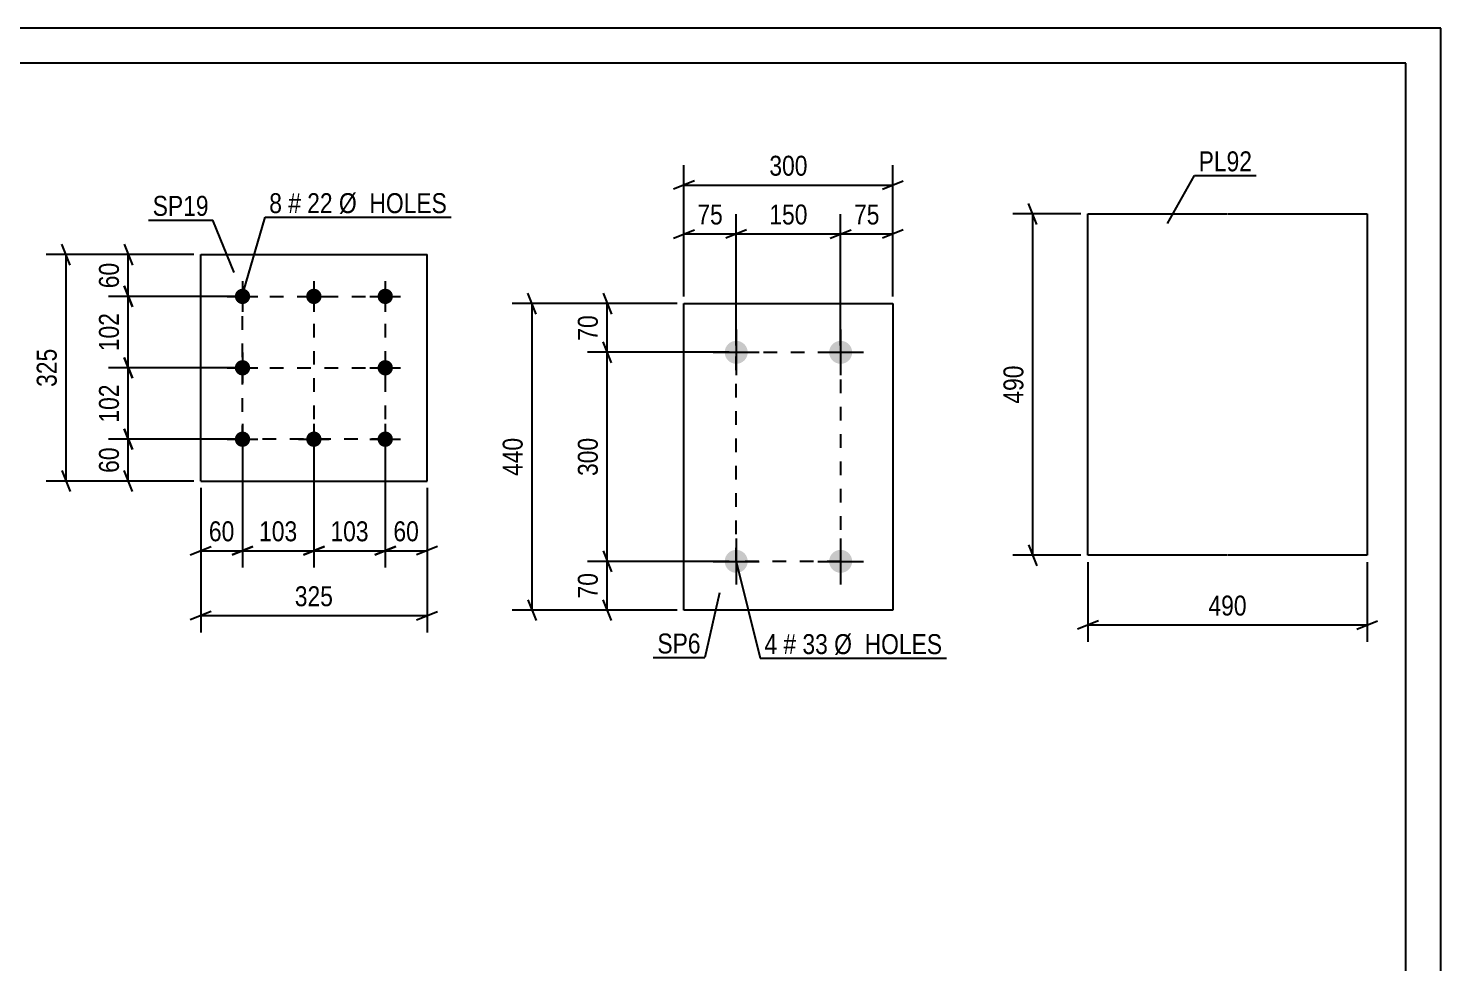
# Model space of a CAD drawing. Header units: millimetres. Extents: x 0 to 420, y 0 to 297.
# Drawn here: x 217.1 to 420, y 162.9 to 297 of the extents above; entities that cross this region are included whole.
import ezdxf

# ---------------------------------------------------------------- set-up
doc = ezdxf.new("R2010")
doc.units = ezdxf.units.MM
doc.linetypes.add('DXK_LINE_DOT2', pattern=[3.9198, 1.9599, -1.9599])
doc.styles.add('Arial Narrow', font='ARIALN.TTF', dxfattribs={"height": 0.2})

# ---------------------------------------------------------------- blocks, each defined once
blk = doc.blocks.new('Unknown-284858884-1134')
at = {"color": 5, "linetype": 'Continuous'}
for p, q in [((420, 297), (0, 297)), ((420, 0), (420, 297)), ((415, 292), (5, 292)), ((415, 5), (415, 292))]:
    blk.add_line(p, q, dxfattribs=at)
blk = doc.blocks.new('Bolt-284858884-6927 - 6925')
at = {"linetype": 'Continuous'}
for points in [[(318.82, 252.14, -1), (318.82, 248.84, -1)], [(333.82, 252.14, -1), (333.82, 248.84, -1)], [(318.82, 222.14, -1), (318.82, 218.84, -1)], [(333.82, 222.14, -1), (333.82, 218.84, -1)]]:
    blk.add_hatch(color=1, dxfattribs=at).paths.add_polyline_path(points)
at = {"color": 1, "linetype": 'Continuous'}
for p, q in [((318.82, 253.79), (318.82, 247.19)), ((333.82, 253.79), (333.82, 247.19)), ((315.52, 250.49), (322.12, 250.49)), ((330.52, 250.49), (337.12, 250.49)), ((318.82, 223.79), (318.82, 217.19)), ((333.82, 223.79), (333.82, 217.19)), ((315.52, 220.49), (322.12, 220.49)), ((330.52, 220.49), (337.12, 220.49))]:
    blk.add_line(p, q, dxfattribs=at)
blk = doc.blocks.new('Part-284858884-6926 - 6925')
at = {"color": 2, "linetype": 'Continuous'}
for p, q in [((311.32, 213.49), (311.32, 257.49)), ((311.32, 257.49), (341.32, 257.49)), ((341.32, 257.49), (341.32, 213.49)), ((341.32, 213.49), (311.32, 213.49))]:
    blk.add_line(p, q, dxfattribs=at)
blk = doc.blocks.new('Part-284858884-6906 - 6905')
at = {"color": 2, "linetype": 'Continuous'}
for p, q in [((241.92, 232.02), (241.92, 264.52)), ((241.92, 264.52), (274.42, 264.52)), ((274.42, 232.02), (274.42, 264.52)), ((241.92, 232.02), (274.42, 232.02))]:
    blk.add_line(p, q, dxfattribs=at)
blk = doc.blocks.new('Bolt-284858884-6907 - 6905')
at = {"linetype": 'Continuous'}
for points in [[(247.92, 259.62, -1), (247.92, 257.42, -1)], [(258.17, 259.62, -1), (258.17, 257.42, -1)], [(268.42, 259.62, -1), (268.42, 257.42, -1)], [(247.92, 249.37, -1), (247.92, 247.17, -1)], [(268.42, 249.37, -1), (268.42, 247.17, -1)], [(247.92, 239.12, -1), (247.92, 236.92, -1)], [(258.17, 239.12, -1), (258.17, 236.92, -1)], [(268.42, 239.12, -1), (268.42, 236.92, -1)]]:
    blk.add_hatch(color=1, dxfattribs=at).paths.add_polyline_path(points)
at = {"color": 1, "linetype": 'Continuous'}
for p, q in [((247.92, 260.72), (247.92, 256.32)), ((258.17, 260.72), (258.17, 256.32)), ((268.42, 260.72), (268.42, 256.32)), ((245.72, 258.52), (250.12, 258.52)), ((255.97, 258.52), (260.37, 258.52)), ((266.22, 258.52), (270.62, 258.52)), ((247.92, 250.47), (247.92, 246.07)), ((268.42, 250.47), (268.42, 246.07)), ((245.72, 248.27), (250.12, 248.27)), ((266.22, 248.27), (270.62, 248.27)), ((247.92, 240.22), (247.92, 235.82)), ((258.17, 240.22), (258.17, 235.82)), ((268.42, 240.22), (268.42, 235.82)), ((245.72, 238.02), (250.12, 238.02)), ((255.97, 238.02), (260.37, 238.02)), ((266.22, 238.02), (270.62, 238.02))]:
    blk.add_line(p, q, dxfattribs=at)
blk = doc.blocks.new('Part-284858884-6982 - 6981')
at = {"color": 2, "linetype": 'Continuous'}
for p, q in [((369.33, 221.36), (369.33, 270.36)), ((369.33, 270.36), (389.33, 270.36)), ((389.43, 270.36), (409.43, 270.36)), ((409.43, 270.36), (409.43, 221.36)), ((389.33, 221.36), (369.33, 221.36)), ((409.43, 221.36), (389.43, 221.36))]:
    blk.add_line(p, q, dxfattribs=at)
blk = doc.blocks.new('Rectangle-284858884-8733 - 6925')
at = {"color": 1, "linetype": 'DXK_LINE_DOT2'}
blk.add_lwpolyline([(318.82, 250.49), (333.82, 250.49), (333.82, 220.49), (318.82, 220.49), (318.82, 250.49)], close=True, dxfattribs=at)
blk = doc.blocks.new('Rectangle-284858884-8723 - 6905')
at = {"color": 1, "linetype": 'DXK_LINE_DOT2'}
blk.add_lwpolyline([(247.92, 258.52), (268.42, 258.52), (268.42, 238.02), (247.92, 238.02), (247.92, 258.52)], close=True, dxfattribs=at)
blk = doc.blocks.new('Line-284858884-8764 - 6905')
at = {"color": 1, "linetype": 'DXK_LINE_DOT2'}
blk.add_line((247.92, 248.27), (268.42, 248.27), dxfattribs=at)
blk = doc.blocks.new('Line-284858884-8771 - 6905')
at = {"color": 1, "linetype": 'DXK_LINE_DOT2'}
blk.add_line((258.17, 258.52), (258.17, 238.02), dxfattribs=at)
blk = doc.blocks.new('StraightDimension-284858884-7189 - 6925')
at = {"color": 7, "linetype": 'Continuous'}
for p, q in [((299.69, 221.99), (300.89, 218.99)), ((317.82, 220.49), (297.44, 220.49)), ((300.29, 213.49), (300.29, 220.49)), ((310.32, 213.49), (297.44, 213.49)), ((300.89, 211.99), (299.69, 214.99))]:
    blk.add_line(p, q, dxfattribs=at)
at = {"color": 0}
blk.add_wipeout([(299.54, 219.41), (295.34, 219.41), (295.34, 214.56), (299.54, 214.56)], dxfattribs=at)
at = {"color": 3, "style": 'Arial Narrow'}
blk.add_text('70', height=2.863, rotation=90.0002, dxfattribs=at).set_placement((298.94, 215.16))
blk = doc.blocks.new('StraightDimension-284858884-7187 - 6925')
at = {"color": 7, "linetype": 'Continuous'}
for p, q in [((299.69, 258.99), (300.89, 255.99)), ((310.32, 257.49), (297.44, 257.49)), ((300.29, 250.49), (300.29, 257.49)), ((300.89, 248.99), (299.69, 251.99)), ((317.82, 250.49), (297.44, 250.49))]:
    blk.add_line(p, q, dxfattribs=at)
at = {"color": 0}
blk.add_wipeout([(299.54, 256.41), (295.34, 256.41), (295.34, 251.56), (299.54, 251.56)], dxfattribs=at)
at = {"color": 3, "style": 'Arial Narrow'}
blk.add_text('70', height=2.863, rotation=90.0002, dxfattribs=at).set_placement((298.94, 252.16))
blk = doc.blocks.new('StraightDimension-284858884-7188 - 6925')
at = {"color": 7, "linetype": 'Continuous'}
for p, q in [((300.89, 248.99), (299.69, 251.99)), ((317.82, 250.49), (297.44, 250.49)), ((300.29, 220.49), (300.29, 250.49)), ((299.69, 221.99), (300.89, 218.99)), ((317.82, 220.49), (297.44, 220.49))]:
    blk.add_line(p, q, dxfattribs=at)
at = {"color": 0}
blk.add_wipeout([(299.54, 238.83), (295.34, 238.83), (295.34, 232.14), (299.54, 232.14)], dxfattribs=at)
at = {"color": 3, "style": 'Arial Narrow'}
blk.add_text('300', height=2.863, rotation=90.0002, dxfattribs=at).set_placement((298.94, 232.74))
blk = doc.blocks.new('StraightDimension-284858884-7199 - 6925')
at = {"color": 7, "linetype": 'Continuous'}
for p, q in [((290.1, 255.99), (288.9, 258.99)), ((310.32, 257.49), (286.65, 257.49)), ((289.5, 213.49), (289.5, 257.49)), ((310.32, 213.49), (286.65, 213.49)), ((288.9, 214.99), (290.1, 211.99))]:
    blk.add_line(p, q, dxfattribs=at)
at = {"color": 0}
blk.add_wipeout([(288.75, 238.83), (284.55, 238.83), (284.55, 232.14), (288.75, 232.14)], dxfattribs=at)
at = {"color": 3, "style": 'Arial Narrow'}
blk.add_text('440', height=2.863, rotation=90.0002, dxfattribs=at).set_placement((288.15, 232.74))
blk = doc.blocks.new('StraightDimension-284858884-7203 - 6925')
at = {"color": 7, "linetype": 'Continuous'}
for p, q in [((333.82, 251.49), (333.82, 270.34)), ((341.32, 258.49), (341.32, 270.34)), ((332.32, 266.89), (335.32, 268.09)), ((342.82, 268.09), (339.82, 266.89)), ((333.82, 267.49), (341.32, 267.49))]:
    blk.add_line(p, q, dxfattribs=at)
at = {"color": 0}
blk.add_wipeout([(340, 268.24), (340, 272.44), (335.14, 272.44), (335.14, 268.24)], dxfattribs=at)
at = {"color": 3, "style": 'Arial Narrow'}
blk.add_text('75', height=2.863, dxfattribs=at).set_placement((335.74, 268.84))
blk = doc.blocks.new('StraightDimension-284858884-7204 - 6925')
at = {"color": 7, "linetype": 'Continuous'}
for p, q in [((318.82, 251.49), (318.82, 270.34)), ((333.82, 251.49), (333.82, 270.34)), ((320.32, 268.09), (317.32, 266.89)), ((332.32, 266.89), (335.32, 268.09)), ((318.82, 267.49), (333.82, 267.49))]:
    blk.add_line(p, q, dxfattribs=at)
at = {"color": 0}
blk.add_wipeout([(329.66, 268.24), (329.66, 272.44), (322.98, 272.44), (322.98, 268.24)], dxfattribs=at)
at = {"color": 3, "style": 'Arial Narrow'}
blk.add_text('150', height=2.863, dxfattribs=at).set_placement((323.58, 268.84))
blk = doc.blocks.new('StraightDimension-284858884-7205 - 6925')
at = {"color": 7, "linetype": 'Continuous'}
for p, q in [((311.32, 258.49), (311.32, 270.34)), ((318.82, 251.49), (318.82, 270.34)), ((309.82, 266.89), (312.82, 268.09)), ((320.32, 268.09), (317.32, 266.89)), ((311.32, 267.49), (318.82, 267.49))]:
    blk.add_line(p, q, dxfattribs=at)
at = {"color": 0}
blk.add_wipeout([(317.5, 268.24), (317.5, 272.44), (312.64, 272.44), (312.64, 268.24)], dxfattribs=at)
at = {"color": 3, "style": 'Arial Narrow'}
blk.add_text('75', height=2.863, dxfattribs=at).set_placement((313.24, 268.84))
blk = doc.blocks.new('StraightDimension-284858884-7215 - 6925')
at = {"color": 7, "linetype": 'Continuous'}
for p, q in [((311.32, 258.49), (311.32, 277.34)), ((341.32, 258.49), (341.32, 277.34)), ((312.82, 275.09), (309.82, 273.89)), ((311.32, 274.49), (341.32, 274.49)), ((339.82, 273.89), (342.82, 275.09))]:
    blk.add_line(p, q, dxfattribs=at)
at = {"color": 0}
blk.add_wipeout([(329.66, 275.24), (329.66, 279.44), (322.98, 279.44), (322.98, 275.24)], dxfattribs=at)
at = {"color": 3, "style": 'Arial Narrow'}
blk.add_text('300', height=2.863, dxfattribs=at).set_placement((323.58, 275.84))
blk = doc.blocks.new('StraightDimension-284858884-7164 - 6905')
at = {"color": 7, "linetype": 'Continuous'}
for p, q in [((258.17, 237.02), (258.17, 219.62)), ((268.42, 237.02), (268.42, 219.62)), ((256.67, 221.42), (259.67, 222.62)), ((258.17, 222.02), (268.42, 222.02)), ((269.92, 222.62), (266.92, 221.42))]:
    blk.add_line(p, q, dxfattribs=at)
at = {"color": 0}
blk.add_wipeout([(266.64, 222.77), (266.64, 226.97), (259.95, 226.97), (259.95, 222.77)], dxfattribs=at)
at = {"color": 3, "style": 'Arial Narrow'}
blk.add_text('103', height=2.863, dxfattribs=at).set_placement((260.55, 223.37))
blk = doc.blocks.new('StraightDimension-284858884-7143 - 6905')
at = {"color": 7, "linetype": 'Continuous'}
for p, q in [((230.92, 266.02), (232.12, 263.02)), ((240.92, 264.52), (228.67, 264.52)), ((231.52, 258.52), (231.52, 264.52)), ((232.12, 257.02), (230.92, 260.02)), ((246.92, 258.52), (228.67, 258.52))]:
    blk.add_line(p, q, dxfattribs=at)
at = {"color": 0}
blk.add_wipeout([(230.77, 263.95), (226.57, 263.95), (226.57, 259.09), (230.77, 259.09)], dxfattribs=at)
at = {"color": 3, "style": 'Arial Narrow'}
blk.add_text('60', height=2.863, rotation=90.0002, dxfattribs=at).set_placement((230.17, 259.69))
blk = doc.blocks.new('StraightDimension-284858884-7144 - 6905')
at = {"color": 7, "linetype": 'Continuous'}
for p, q in [((230.92, 260.02), (232.12, 257.02)), ((246.92, 258.52), (228.67, 258.52)), ((231.52, 248.27), (231.52, 258.52)), ((232.12, 246.77), (230.92, 249.77)), ((246.92, 248.27), (228.67, 248.27))]:
    blk.add_line(p, q, dxfattribs=at)
at = {"color": 0}
blk.add_wipeout([(230.77, 256.74), (226.57, 256.74), (226.57, 250.05), (230.77, 250.05)], dxfattribs=at)
at = {"color": 3, "style": 'Arial Narrow'}
blk.add_text('102', height=2.863, rotation=90.0002, dxfattribs=at).set_placement((230.17, 250.65))
blk = doc.blocks.new('StraightDimension-284858884-7145 - 6905')
at = {"color": 7, "linetype": 'Continuous'}
for p, q in [((230.92, 249.77), (232.12, 246.77)), ((246.92, 248.27), (228.67, 248.27)), ((231.52, 238.02), (231.52, 248.27)), ((232.12, 236.52), (230.92, 239.52)), ((246.92, 238.02), (228.67, 238.02))]:
    blk.add_line(p, q, dxfattribs=at)
at = {"color": 0}
blk.add_wipeout([(230.77, 246.49), (226.57, 246.49), (226.57, 239.8), (230.77, 239.8)], dxfattribs=at)
at = {"color": 3, "style": 'Arial Narrow'}
blk.add_text('102', height=2.863, rotation=90.0002, dxfattribs=at).set_placement((230.17, 240.4))
blk = doc.blocks.new('StraightDimension-284858884-7146 - 6905')
at = {"color": 7, "linetype": 'Continuous'}
for p, q in [((230.92, 239.52), (232.12, 236.52)), ((246.92, 238.02), (228.67, 238.02)), ((231.52, 232.02), (231.52, 238.02)), ((232.12, 230.52), (230.92, 233.52)), ((240.92, 232.02), (228.67, 232.02))]:
    blk.add_line(p, q, dxfattribs=at)
at = {"color": 0}
blk.add_wipeout([(230.77, 237.45), (226.57, 237.45), (226.57, 232.59), (230.77, 232.59)], dxfattribs=at)
at = {"color": 3, "style": 'Arial Narrow'}
blk.add_text('60', height=2.863, rotation=90.0002, dxfattribs=at).set_placement((230.17, 233.19))
blk = doc.blocks.new('StraightDimension-284858884-7159 - 6905')
at = {"color": 7, "linetype": 'Continuous'}
for p, q in [((223.18, 263.02), (221.98, 266.02)), ((240.92, 264.52), (219.73, 264.52)), ((222.58, 232.02), (222.58, 264.52)), ((221.98, 233.52), (223.18, 230.52)), ((240.92, 232.02), (219.73, 232.02))]:
    blk.add_line(p, q, dxfattribs=at)
at = {"color": 0}
blk.add_wipeout([(221.83, 251.61), (217.63, 251.61), (217.63, 244.93), (221.83, 244.93)], dxfattribs=at)
at = {"color": 3, "style": 'Arial Narrow'}
blk.add_text('325', height=2.863, rotation=90.0002, dxfattribs=at).set_placement((221.23, 245.53))
blk = doc.blocks.new('StraightDimension-284858884-7163 - 6905')
at = {"color": 7, "linetype": 'Continuous'}
for p, q in [((268.42, 237.02), (268.42, 219.62)), ((274.42, 231.02), (274.42, 219.62)), ((266.92, 221.42), (269.92, 222.62)), ((268.42, 222.02), (274.42, 222.02)), ((275.92, 222.62), (272.92, 221.42))]:
    blk.add_line(p, q, dxfattribs=at)
at = {"color": 0}
blk.add_wipeout([(273.85, 222.77), (273.85, 226.97), (268.99, 226.97), (268.99, 222.77)], dxfattribs=at)
at = {"color": 3, "style": 'Arial Narrow'}
blk.add_text('60', height=2.863, dxfattribs=at).set_placement((269.59, 223.37))
blk = doc.blocks.new('StraightDimension-284858884-7165 - 6905')
at = {"color": 7, "linetype": 'Continuous'}
for p, q in [((247.92, 237.02), (247.92, 219.62)), ((258.17, 237.02), (258.17, 219.62)), ((246.42, 221.42), (249.42, 222.62)), ((247.92, 222.02), (258.17, 222.02)), ((259.67, 222.62), (256.67, 221.42))]:
    blk.add_line(p, q, dxfattribs=at)
at = {"color": 0}
blk.add_wipeout([(256.39, 222.77), (256.39, 226.97), (249.7, 226.97), (249.7, 222.77)], dxfattribs=at)
at = {"color": 3, "style": 'Arial Narrow'}
blk.add_text('103', height=2.863, dxfattribs=at).set_placement((250.3, 223.37))
blk = doc.blocks.new('StraightDimension-284858884-7166 - 6905')
at = {"color": 7, "linetype": 'Continuous'}
for p, q in [((247.92, 237.02), (247.92, 219.62)), ((241.92, 231.02), (241.92, 219.62)), ((240.42, 221.42), (243.42, 222.62)), ((241.92, 222.02), (247.92, 222.02)), ((249.42, 222.62), (246.42, 221.42))]:
    blk.add_line(p, q, dxfattribs=at)
at = {"color": 0}
blk.add_wipeout([(247.35, 222.77), (247.35, 226.97), (242.49, 226.97), (242.49, 222.77)], dxfattribs=at)
at = {"color": 3, "style": 'Arial Narrow'}
blk.add_text('60', height=2.863, dxfattribs=at).set_placement((243.09, 223.37))
blk = doc.blocks.new('StraightDimension-284858884-7179 - 6905')
at = {"color": 7, "linetype": 'Continuous'}
for p, q in [((241.92, 231.02), (241.92, 210.3)), ((274.42, 231.02), (274.42, 210.3)), ((243.42, 213.3), (240.42, 212.1)), ((272.92, 212.1), (275.92, 213.3)), ((241.92, 212.7), (274.42, 212.7))]:
    blk.add_line(p, q, dxfattribs=at)
at = {"color": 0}
blk.add_wipeout([(261.51, 213.45), (261.51, 217.65), (254.83, 217.65), (254.83, 213.45)], dxfattribs=at)
at = {"color": 3, "style": 'Arial Narrow'}
blk.add_text('325', height=2.863, dxfattribs=at).set_placement((255.43, 214.05))
blk = doc.blocks.new('StraightDimension-284858884-7279 - 6981')
at = {"color": 7, "linetype": 'Continuous'}
for p, q in [((362.01, 268.86), (360.81, 271.86)), ((368.33, 270.36), (358.56, 270.36)), ((361.41, 221.36), (361.41, 270.36)), ((368.33, 221.36), (358.56, 221.36)), ((360.81, 222.86), (362.01, 219.86))]:
    blk.add_line(p, q, dxfattribs=at)
at = {"color": 0}
blk.add_wipeout([(360.66, 249.2), (356.46, 249.2), (356.46, 242.52), (360.66, 242.52)], dxfattribs=at)
at = {"color": 3, "style": 'Arial Narrow'}
blk.add_text('490', height=2.863, rotation=90.0002, dxfattribs=at).set_placement((360.06, 243.12))
blk = doc.blocks.new('StraightDimension-284858884-7283 - 6981')
at = {"color": 7, "linetype": 'Continuous'}
for p, q in [((369.33, 220.36), (369.33, 208.96)), ((409.43, 220.36), (409.43, 208.96)), ((370.83, 211.96), (367.83, 210.76)), ((369.33, 211.36), (409.43, 211.36)), ((407.93, 210.76), (410.93, 211.96))]:
    blk.add_line(p, q, dxfattribs=at)
at = {"color": 0}
blk.add_wipeout([(392.72, 212.11), (392.72, 216.31), (386.04, 216.31), (386.04, 212.11)], dxfattribs=at)
at = {"color": 3, "style": 'Arial Narrow'}
blk.add_text('490', height=2.863, dxfattribs=at).set_placement((386.64, 212.71))
blk = doc.blocks.new('Mark-284858884-7373 - 6925')
at = {"color": 0}
blk.add_wipeout([(313.71, 207.27), (313.71, 210.27), (307.5, 210.27), (307.5, 207.27)], dxfattribs=at)
blk.add_wipeout([(313.71, 207.27), (313.71, 210.27), (307.5, 210.27), (307.5, 207.27)], dxfattribs=at)
at = {"color": 30, "linetype": 'Continuous'}
for p in [(316.42, 215.95), (306.9, 206.67)]:
    blk.add_line(p, (314.31, 206.67), dxfattribs=at)
at = {"color": 3, "style": 'Arial Narrow'}
blk.add_text('SP6', height=2.863, dxfattribs=at).set_placement((307.5, 207.27))
blk = doc.blocks.new('Mark-284858884-7376 - 6925')
at = {"color": 0}
blk.add_wipeout([(324.7, 207.18), (324.7, 210.18), (322.88, 210.18), (322.88, 207.18)], dxfattribs=at)
blk.add_wipeout([(324.7, 207.18), (324.7, 210.18), (322.88, 210.18), (322.88, 207.18)], dxfattribs=at)
at = {"color": 7, "linetype": 'Continuous'}
blk.add_line((318.82, 220.49), (322.28, 206.58), dxfattribs=at)
at = {"color": 0}
blk.add_wipeout([(327.43, 207.18), (327.43, 210.18), (325.6, 210.18), (325.6, 207.18)], dxfattribs=at)
blk.add_wipeout([(327.43, 207.18), (327.43, 210.18), (325.6, 210.18), (325.6, 207.18)], dxfattribs=at)
at = {"color": 3, "style": 'Arial Narrow'}
blk.add_text('4', height=2.86, dxfattribs=at).set_placement((322.88, 207.18))
at = {"color": 0}
blk.add_wipeout([(331.99, 207.18), (331.99, 210.18), (328.33, 210.18), (328.33, 207.18)], dxfattribs=at)
blk.add_wipeout([(331.99, 207.18), (331.99, 210.18), (328.33, 210.18), (328.33, 207.18)], dxfattribs=at)
at = {"color": 3, "style": 'Arial Narrow'}
for s, height, p in [('#', 2.86, (325.6, 207.18)), ('33', 2.863, (328.33, 207.18))]:
    blk.add_text(s, height=height, dxfattribs=at).set_placement(p)
at = {"color": 0}
blk.add_wipeout([(348.42, 207.18), (348.42, 210.18), (332.89, 210.18), (332.89, 207.18)], dxfattribs=at)
blk.add_wipeout([(348.42, 207.18), (348.42, 210.18), (332.89, 210.18), (332.89, 207.18)], dxfattribs=at)
at = {"color": 7, "linetype": 'Continuous'}
blk.add_line((322.28, 206.58), (349.02, 206.58), dxfattribs=at)
at = {"color": 3, "style": 'Arial Narrow'}
blk.add_text('Ø  HOLES', height=2.863, dxfattribs=at).set_placement((332.89, 207.18))
blk = doc.blocks.new('Mark-284858884-7369 - 6905')
at = {"color": 0}
blk.add_wipeout([(253.59, 270.47), (253.59, 273.47), (251.76, 273.47), (251.76, 270.47)], dxfattribs=at)
blk.add_wipeout([(253.59, 270.47), (253.59, 273.47), (251.76, 273.47), (251.76, 270.47)], dxfattribs=at)
at = {"color": 7, "linetype": 'Continuous'}
blk.add_line((247.75, 258.06), (251.16, 269.87), dxfattribs=at)
at = {"color": 3, "style": 'Arial Narrow'}
blk.add_text('8', height=2.86, dxfattribs=at).set_placement((251.76, 270.47))
at = {"color": 0}
blk.add_wipeout([(256.31, 270.47), (256.31, 273.47), (254.49, 273.47), (254.49, 270.47)], dxfattribs=at)
blk.add_wipeout([(256.31, 270.47), (256.31, 273.47), (254.49, 273.47), (254.49, 270.47)], dxfattribs=at)
blk.add_wipeout([(260.87, 270.47), (260.87, 273.47), (257.21, 273.47), (257.21, 270.47)], dxfattribs=at)
blk.add_wipeout([(260.87, 270.47), (260.87, 273.47), (257.21, 273.47), (257.21, 270.47)], dxfattribs=at)
at = {"color": 3, "style": 'Arial Narrow'}
for s, height, p in [('#', 2.86, (254.49, 270.47)), ('22', 2.863, (257.21, 270.47))]:
    blk.add_text(s, height=height, dxfattribs=at).set_placement(p)
at = {"color": 0}
blk.add_wipeout([(277.3, 270.47), (277.3, 273.47), (261.77, 273.47), (261.77, 270.47)], dxfattribs=at)
blk.add_wipeout([(277.3, 270.47), (277.3, 273.47), (261.77, 273.47), (261.77, 270.47)], dxfattribs=at)
at = {"color": 7, "linetype": 'Continuous'}
blk.add_line((251.16, 269.87), (277.9, 269.87), dxfattribs=at)
at = {"color": 3, "style": 'Arial Narrow'}
blk.add_text('Ø  HOLES', height=2.863, dxfattribs=at).set_placement((261.77, 270.47))
blk = doc.blocks.new('Mark-284858884-7366 - 6905')
at = {"color": 0}
blk.add_wipeout([(243.05, 270.08), (243.05, 273.08), (235.02, 273.08), (235.02, 270.08)], dxfattribs=at)
blk.add_wipeout([(243.05, 270.08), (243.05, 273.08), (235.02, 273.08), (235.02, 270.08)], dxfattribs=at)
at = {"color": 30, "linetype": 'Continuous'}
for p in [(234.42, 269.48), (246.7, 261.96)]:
    blk.add_line(p, (243.65, 269.48), dxfattribs=at)
at = {"color": 3, "style": 'Arial Narrow'}
blk.add_text('SP19', height=2.863, dxfattribs=at).set_placement((235.02, 270.08))
blk = doc.blocks.new('Mark-284858884-7384 - 6981')
at = {"color": 0}
blk.add_wipeout([(392.91, 276.47), (392.91, 279.47), (385.23, 279.47), (385.23, 276.47)], dxfattribs=at)
blk.add_wipeout([(392.91, 276.47), (392.91, 279.47), (385.23, 279.47), (385.23, 276.47)], dxfattribs=at)
at = {"color": 30, "linetype": 'Continuous'}
for p, q in [((380.75, 269), (384.63, 275.87)), ((384.63, 275.87), (393.51, 275.87))]:
    blk.add_line(p, q, dxfattribs=at)
at = {"color": 3, "style": 'Arial Narrow'}
blk.add_text('PL92', height=2.863, dxfattribs=at).set_placement((385.23, 276.47))

msp = doc.modelspace()

# ---------------------------------------------------------------- block references
for name in ['Unknown-284858884-1134', 'Part-284858884-6982 - 6981', 'Part-284858884-6906 - 6905', 'Bolt-284858884-6907 - 6905', 'Rectangle-284858884-8723 - 6905', 'Line-284858884-8771 - 6905', 'Part-284858884-6926 - 6925', 'Bolt-284858884-6927 - 6925', 'Rectangle-284858884-8733 - 6925', 'Line-284858884-8764 - 6905']:
    msp.add_blockref(name, (0, 0))

# ---------------------------------------------------------------- next in the draw order: block references
for name in ['Mark-284858884-7384 - 6981', 'StraightDimension-284858884-7203 - 6925', 'StraightDimension-284858884-7279 - 6981', 'StraightDimension-284858884-7143 - 6905', 'StraightDimension-284858884-7187 - 6925', 'StraightDimension-284858884-7164 - 6905', 'StraightDimension-284858884-7189 - 6925']:
    msp.add_blockref(name, (0, 0))

# ---------------------------------------------------------------- next in the draw order: block references
for name in ['StraightDimension-284858884-7144 - 6905', 'StraightDimension-284858884-7188 - 6925', 'StraightDimension-284858884-7163 - 6905', 'StraightDimension-284858884-7283 - 6981']:
    msp.add_blockref(name, (0, 0))

# ---------------------------------------------------------------- next in the draw order: block references
for name in ['Mark-284858884-7369 - 6905', 'StraightDimension-284858884-7204 - 6925', 'StraightDimension-284858884-7199 - 6925', 'StraightDimension-284858884-7145 - 6905', 'Mark-284858884-7376 - 6925']:
    msp.add_blockref(name, (0, 0))

# ---------------------------------------------------------------- next in the draw order: block references
for name in ['StraightDimension-284858884-7205 - 6925', 'StraightDimension-284858884-7146 - 6905', 'Mark-284858884-7373 - 6925']:
    msp.add_blockref(name, (0, 0))

# ---------------------------------------------------------------- next in the draw order: block references
for name in ['StraightDimension-284858884-7215 - 6925', 'StraightDimension-284858884-7159 - 6905', 'StraightDimension-284858884-7165 - 6905']:
    msp.add_blockref(name, (0, 0))

# ---------------------------------------------------------------- next in the draw order: block references
for name in ['Mark-284858884-7366 - 6905', 'StraightDimension-284858884-7166 - 6905']:
    msp.add_blockref(name, (0, 0))

# ---------------------------------------------------------------- next in the draw order: block references
msp.add_blockref('StraightDimension-284858884-7179 - 6905', (0, 0))

doc.saveas('drawing.dxf')
